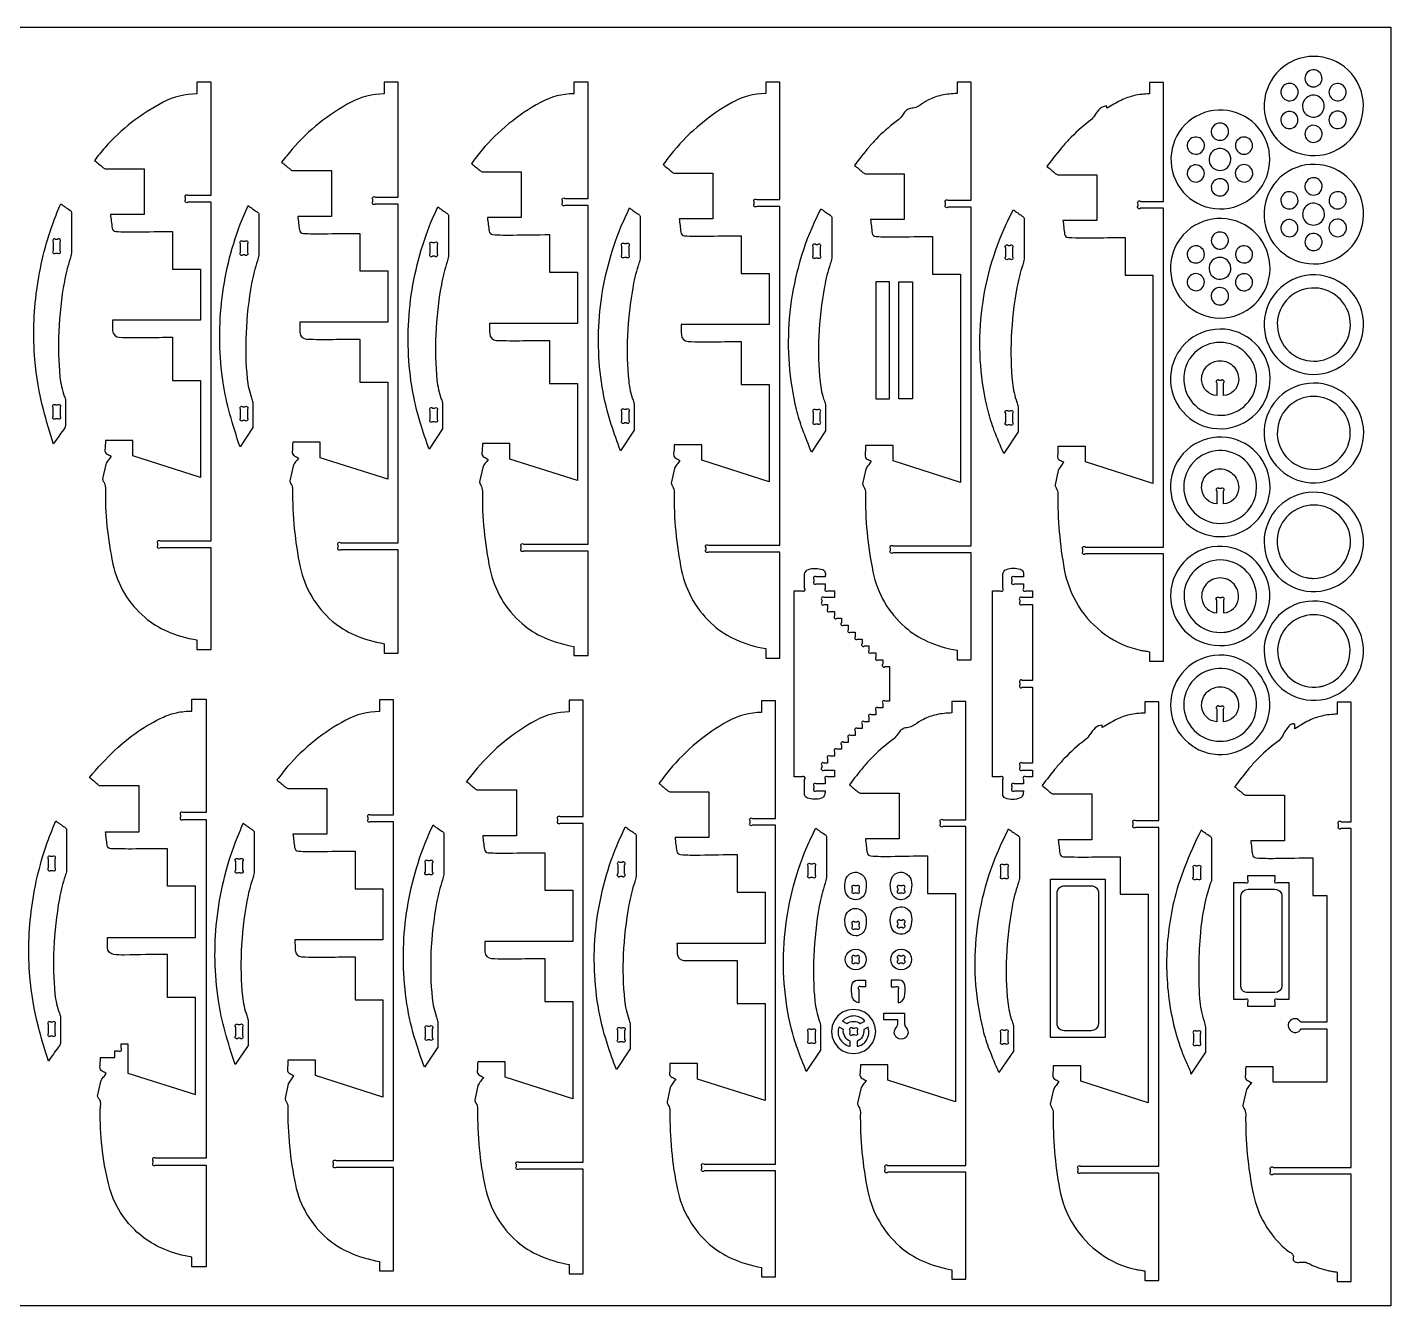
# Model space of a CAD drawing. Extents: x -526 to 703, y -216 to 340.
# Drawn here: x 110 to 703, y -216 to 340 of the extents above; entities that cross this region are included whole.
import ezdxf

# ---------------------------------------------------------------- set-up
doc = ezdxf.new("R2010")
doc.units = 0
doc.header["$MEASUREMENT"] = 0
doc.layers.get('0').update_dxf_attribs({"linetype": 'CONTINUOUS'})
doc.layers.add('LAYER_1', color=18, linetype='CONTINUOUS')

msp = doc.modelspace()

# ---------------------------------------------------------------- linework, layer by layer
msp.add_lwpolyline([(703.14, 339.87), (703.14, -216.39), (-526.13, -216.39), (-526.13, 339.87)], close=True)
at = {"layer": 'LAYER_1'}
for points in [[(658.45, 324.06, 0.988009), (680.42, 286.91, 0.987952), (659.36, 324.58, 0.00606), (658.9, 324.33, 0.006032)], [(668.79, 314.01, 0.951083), (670.64, 321.21, 0.952097), (668.09, 314.23, 0.024539), (668.44, 314.11, 0.025072)], [(183.77, 73.28), (183.77, 69.13), (189.9, 69.13), (189.9, 113.35), (167.87, 113.35, -1), (166.8, 114.41), (166.8, 115.28, -1), (167.87, 116.35), (189.9, 116.35), (189.9, 263.75), (179.87, 263.75, -1), (178.8, 264.82), (178.8, 265.69, -1), (179.87, 266.75), (189.9, 266.75), (189.9, 315.99), (183.77, 315.99), (183.77, 310.87, 0.120914), (169.08, 307.26, 0.090688), (143.68, 287.46, 0.01458), (141.38, 284.72, -0.00486), (139.14, 281.94, -0.016502), (142.81, 278.9, 0.09933), (143.84, 278.3), (160.81, 278.3), (160.81, 258.39), (146.14, 258.39, 0.001901), (146.86, 252.51, 0.360444), (148.47, 251, 0.020886), (157.11, 250.82, -0.005414), (173.14, 251), (173.14, 234.65), (185.3, 234.65), (185.3, 212.37), (147, 212.37, 0.008503), (147.1, 207.86, 0.393252), (150, 204.98, 0.012272), (161.57, 204.88, -0.004091), (173.14, 204.98), (173.14, 186.23), (185.3, 186.23), (185.3, 143.98), (155.92, 153.36), (155.92, 160.09), (143.94, 160.09, -0.024568), (143.74, 155.92, 0.148453), (143.94, 154.9, 0.167335), (144.72, 154.18, -0.043011), (146.44, 153.23, -0.023258), (145.18, 151.52, 0.069876), (144.08, 149.7), (142.7, 143.38, 0.112299), (143.19, 142.06, -0.149806), (143.93, 139.53, 0.056062), (147.2, 106.33, 0.166377), (161.19, 83.01, 0.07368), (170.81, 77.05, 0.061659)], [(265.24, 71.67), (265.24, 67.52), (271.37, 67.52), (271.37, 112.55), (246.34, 112.55, -1), (245.28, 113.61), (245.28, 114.48, -1), (246.34, 115.55), (271.37, 115.55), (271.37, 262.95), (261.34, 262.95, -1), (260.28, 264.02), (260.28, 264.89, -1), (261.34, 265.95), (271.37, 265.95), (271.37, 315.99), (265.24, 315.99), (265.24, 310.87, 0.123894), (250.62, 307.19, 0.091131), (225.16, 286.81, 0.014529), (222.86, 284, -0.004843), (220.61, 281.14, -0.016502), (224.28, 278.1, 0.09933), (225.31, 277.5), (242.28, 277.5), (242.28, 257.59), (227.62, 257.59, 0.001901), (228.33, 251.71, 0.360444), (229.95, 250.19, 0.020886), (238.58, 250.02, -0.005414), (254.62, 250.19), (254.62, 233.85), (266.77, 233.85), (266.77, 211.57), (228.47, 211.57, 0.008503), (228.57, 207.05, 0.393252), (231.47, 204.17, 0.012272), (243.05, 204.08, -0.004091), (254.62, 204.17), (254.62, 185.43), (266.77, 185.43), (266.77, 143.18), (237.4, 152.56), (237.4, 159.29), (225.42, 159.29, -0.024568), (225.21, 155.12, 0.148453), (225.42, 154.09, 0.167335), (226.19, 153.37, -0.043011), (227.91, 152.43, -0.023258), (226.65, 150.72, 0.069876), (225.56, 148.9), (224.17, 142.58, 0.111597), (224.67, 141.25, -0.149055), (225.4, 138.71, 0.055297), (228.67, 105.08, 0.165637), (242.66, 81.52, 0.074052), (252.3, 75.49, 0.062267)], [(347.79, 70.48), (347.79, 66.47), (353.92, 66.47), (353.92, 111.99), (325.89, 111.99, -1), (324.83, 113.05), (324.83, 113.92, -1), (325.89, 114.99), (353.92, 114.99), (353.92, 262.39), (343.89, 262.39, -1), (342.83, 263.46), (342.83, 264.33, -1), (343.89, 265.39), (353.92, 265.39), (353.92, 316.03), (347.79, 316.03), (347.79, 310.91, 0.126119), (333.22, 307.18, 0.091419), (307.71, 286.37, 0.014484), (305.41, 283.5, -0.004828), (303.16, 280.58, -0.016502), (306.83, 277.54, 0.09933), (307.86, 276.94), (324.83, 276.94), (324.83, 257.03), (310.16, 257.03, 0.001901), (310.88, 251.15, 0.360444), (312.5, 249.64, 0.020886), (321.13, 249.46, -0.005414), (337.17, 249.64), (337.17, 233.29), (349.32, 233.29), (349.32, 211.01), (311.02, 211.01, 0.008503), (311.12, 206.5, 0.393252), (314.02, 203.62, 0.012272), (325.59, 203.52, -0.004091), (337.17, 203.62), (337.17, 184.87), (349.32, 184.87), (349.32, 142.62), (319.94, 152), (319.94, 158.73), (307.96, 158.73, -0.024568), (307.76, 154.56, 0.148453), (307.96, 153.54, 0.167335), (308.74, 152.82, -0.043011), (310.46, 151.87, -0.023258), (309.2, 150.16, 0.069876), (308.11, 148.34), (306.72, 142.03, 0.111047), (307.22, 140.69, -0.148469), (307.95, 138.14, 0.054707), (311.22, 104.17, 0.165051), (325.21, 80.42, 0.074339), (334.86, 74.33, 0.062744)], [(431.2, 69.55), (431.2, 65.4), (437.33, 65.4), (437.33, 111.49), (406.3, 111.49, -1), (405.24, 112.55), (405.24, 113.42, -1), (406.3, 114.49), (437.33, 114.49), (437.33, 261.9), (427.3, 261.9, -1), (426.24, 262.96), (426.24, 263.83, -1), (427.3, 264.9), (437.33, 264.9), (437.33, 315.99), (431.2, 315.99), (431.2, 310.98, 0.128191), (416.68, 307.19, 0.091656), (391.12, 285.98, 0.014439), (388.82, 283.05, -0.004813), (386.57, 280.09, -0.016502), (390.24, 277.04, 0.09933), (391.27, 276.44), (408.24, 276.44), (408.24, 256.54), (393.58, 256.54, 0.001901), (394.29, 250.66, 0.360444), (395.91, 249.14, 0.020886), (404.54, 248.96, -0.005414), (420.58, 249.14), (420.58, 232.79), (432.74, 232.79), (432.74, 210.52), (394.43, 210.52, 0.008503), (394.53, 206, 0.393252), (397.43, 203.12, 0.012272), (409.01, 203.02, -0.004091), (420.58, 203.12), (420.58, 184.37), (432.74, 184.37), (432.74, 142.13), (403.36, 151.5), (403.36, 158.23), (391.38, 158.23, -0.024568), (391.17, 154.07, 0.148453), (391.38, 153.04, 0.167335), (392.15, 152.32, -0.043011), (393.87, 151.37, -0.023258), (392.61, 149.66, 0.069876), (391.52, 147.85), (390.13, 141.53, 0.110668), (390.63, 140.18, -0.148065), (391.36, 137.63, 0.054306), (394.63, 103.43, 0.164645), (408.62, 79.55, 0.074533), (418.28, 73.42, 0.063073)], [(514.46, 68.78), (514.46, 64.63), (520.59, 64.63), (520.59, 111.17), (486.56, 111.17, -1), (485.5, 112.24), (485.5, 113.11, -1), (486.56, 114.17), (520.59, 114.17), (520.59, 261.58), (510.56, 261.58, -1), (509.5, 262.64), (509.5, 263.51, -1), (510.56, 264.58), (520.59, 264.58), (520.59, 315.99), (514.46, 315.99), (514.46, 311.01, 0.055186), (507.74, 310.27, 0.062108), (502.08, 308.24, 0.040613), (498.2, 305.86, -0.093941), (495.99, 304.81, -0.04904), (494.81, 304.62, 0.136038), (492.71, 303.9, 0.102185), (491.32, 302.45, -0.031844), (490.14, 300.81, -0.063453), (488.03, 298.83, 0.043886), (479.3, 291.25, 0.019557), (476.05, 287.61, 0.009538), (469.84, 279.77, -0.016502), (473.5, 276.73, 0.09933), (474.53, 276.12), (491.51, 276.12), (491.51, 256.22), (476.84, 256.22, 0.001901), (477.55, 250.34, 0.360444), (479.17, 248.82, 0.020886), (487.8, 248.65, -0.005414), (503.84, 248.82), (503.84, 232.47), (516, 232.47), (516, 141.81), (486.62, 151.18), (486.62, 157.91), (474.64, 157.91, -0.024568), (474.43, 153.75, 0.148453), (474.64, 152.72, 0.167335), (475.41, 152, -0.043011), (477.13, 151.06, -0.023258), (475.87, 149.35, 0.069876), (474.78, 147.53), (473.39, 141.21, 0.110282), (473.89, 139.87, -0.147653), (474.62, 137.3, 0.053899), (477.89, 102.86, 0.164226), (491.88, 78.85, 0.07473), (501.55, 72.67, 0.063409)], [(598.18, 68.18), (598.18, 64.02), (604.31, 64.02), (604.31, 110.72), (570.28, 110.72, -1), (569.21, 111.79), (569.21, 112.66, -1), (570.28, 113.72), (604.31, 113.72), (604.31, 261.13), (594.28, 261.13, -1), (593.21, 262.19), (593.21, 263.06, -1), (594.28, 264.13), (604.31, 264.13), (604.31, 315.83), (598.18, 315.83), (598.18, 310.87, 0.055709), (591.46, 310.12, 0.062568), (585.8, 308.07, 0.016607), (582.73, 306.37, -0.005535), (579.7, 304.6), (579.7, 305.6, 0.187803), (576.62, 304.4, 0.077073), (574.36, 301.58, -0.099826), (572.31, 299.23, 0.038946), (563.01, 290.91, 0.019538), (559.77, 287.23, 0.009517), (553.55, 279.32, -0.016502), (557.22, 276.28, 0.09933), (558.25, 275.67), (575.22, 275.67), (575.22, 255.77), (560.55, 255.77, 0.001354), (561.25, 249.87, 0.370222), (562.89, 248.37, 0.011951), (575.22, 248.27, -0.003984), (587.56, 248.37), (587.56, 232.02), (599.71, 232.02), (599.71, 141.36), (570.33, 150.73), (570.33, 157.46), (558.35, 157.46, -0.024568), (558.15, 153.3, 0.148453), (558.35, 152.27, 0.167335), (559.13, 151.55, -0.043011), (560.85, 150.61, -0.023258), (559.59, 148.9, 0.069876), (558.5, 147.08), (557.11, 140.76, 0.110147), (557.6, 139.41, -0.14751), (558.34, 136.85, 0.048821), (561.13, 103.89, 0.095133), (567.33, 87.96, 0.097671), (579.02, 75.56, 0.101051), (594.08, 68.86, 0.019106), (596.13, 68.49, -0.006368)], [(657.2, 308.39, 0.950953), (661.31, 314.75, 0.951079), (656.58, 308.84, 0.025074), (656.88, 308.6, 0.02514)], [(681.34, 315.15, 0.95326), (678.39, 308.27, 0.952598), (681.99, 314.83, 0.024277), (681.68, 315.01, 0.023929)], [(665.61, 308.24, 0.770665), (671.46, 301.23, 0.751593), (670.04, 310.31, 0.141818), (667.64, 309.94, 0.129519)], [(648.83, 290.74, 0.927864), (608.2, 277.03, 0.927971), (650.42, 284.53, 0.03736), (649.85, 287.7, 0.037418)], [(657.11, 296.34, 0.952593), (661.3, 302.49, 0.95157), (656.53, 296.78, 0.024816), (656.81, 296.55, 0.024279)], [(678.15, 296.29, 0.975077), (682.12, 302.78, 0.97506), (677.83, 296.5, 0.012628), (677.99, 296.39, 0.012619)], [(626.73, 291.32, 0.976251), (631.08, 297.45, 0.976386), (626.44, 291.53, 0.011948), (626.58, 291.42, 0.012017)], [(668.09, 290.04, 0.952097), (671.32, 296.76, 0.952996), (667.45, 290.38, 0.024067), (667.77, 290.19, 0.024539)], [(616.15, 285.34, 0.975058), (620.68, 291.3, 0.975249), (615.85, 285.57, 0.012531), (616, 285.45, 0.012628)], [(637.34, 285.18, 0.976042), (641.39, 291.45, 0.975782), (637.04, 285.39, 0.012257), (637.18, 285.28, 0.012124)], [(626.17, 278.39, 0.976252), (631.69, 286.15, 0.976388), (625.8, 278.66, 0.011947), (625.98, 278.52, 0.012016)], [(616.38, 273.08, 0.976043), (620.43, 279.35, 0.975784), (616.08, 273.29, 0.012256), (616.23, 273.18, 0.012124)], [(637.42, 273.03, 0.975077), (641.39, 279.52, 0.97506), (637.1, 273.24, 0.012628), (637.26, 273.13, 0.012619)], [(657.58, 240.63, 0.988058), (682.25, 276.22, 0.988098), (656.73, 241.23, 0.005987), (657.15, 240.93, 0.006007)], [(626.73, 267.12, 0.976253), (631.08, 273.25, 0.976387), (626.44, 267.34, 0.011947), (626.58, 267.22, 0.012016)], [(667.45, 267.53, 0.976251), (671.81, 273.66, 0.976386), (667.17, 267.75, 0.011948), (667.31, 267.63, 0.012017)], [(659.69, 260.89, 0.953254), (658.81, 268.32, 0.952591), (658.97, 260.84, 0.02428), (659.33, 260.85, 0.023933)], [(678.71, 261.08, 0.953252), (681.67, 267.96, 0.952591), (678.07, 261.39, 0.02428), (678.38, 261.22, 0.023933)], [(121.3, 158.51, -0.013239), (116.96, 173.5, -0.043697), (113.25, 195.34, -0.053791), (114.06, 225.58, -0.053644), (121.31, 255.04, -0.011454), (122.88, 259.09, 0.003818), (124.52, 263.11, 0.022773), (128.42, 260.36, -0.137471), (129.22, 259.47), (129.22, 241.59, -0.040609), (128.61, 239.11, 0.035851), (126.08, 229.21, 0.033236), (123.63, 207.51, 0.03671), (124.18, 187.74, 0.061524), (126.07, 179.43, -0.045424), (126.61, 177.37), (126.61, 166.46, -0.088476), (125.74, 164.75, 0.014709)], [(202.51, 157.31, -0.013442), (198.09, 171.57, -0.031361), (195.18, 185.2, -0.063908), (194.48, 220.04, -0.063498), (202.62, 254.16, -0.011797), (204.28, 258.25, 0.003932), (206, 262.31, 0.022773), (209.9, 259.56, -0.137471), (210.7, 258.66), (210.7, 240.79, -0.040609), (210.09, 238.3, 0.035851), (207.55, 228.41, 0.033236), (205.11, 206.71, 0.03671), (205.65, 186.93, 0.061524), (207.54, 178.63, -0.045424), (208.08, 176.57), (208.08, 165.66)], [(284.79, 156.34, -0.011516), (281.01, 167.5, -0.0375), (277.21, 183.87, -0.06631), (276.47, 219.03, -0.065612), (285.01, 253.52, -0.012128), (286.74, 257.65, 0.004042), (288.55, 261.75, 0.022773), (292.45, 259, -0.137471), (293.24, 258.11), (293.24, 240.23, -0.040609), (292.63, 237.75, 0.035851), (290.1, 227.85, 0.033236), (287.66, 206.15, 0.03671), (288.2, 186.38, 0.061524), (290.09, 178.07, -0.045424), (290.63, 176.01), (290.63, 165.1)], [(368.03, 155.6, -0.010872), (364.03, 167.07, -0.038507), (360.08, 183.37, -0.069407), (359.32, 218.48, -0.068298), (368.25, 253.02, -0.012539), (370.07, 257.15, 0.004179), (371.96, 261.25, 0.022773), (375.86, 258.5, -0.137471), (376.66, 257.61), (376.66, 239.73, -0.040609), (376.05, 237.25, 0.035851), (373.52, 227.35, 0.033236), (371.07, 205.65, 0.03671), (371.61, 185.88, 0.061524), (373.5, 177.57, -0.045424), (374.04, 175.51), (374.04, 164.6)], [(667.29, 254.36, 0.76203), (673.63, 260.97, 0.762047), (664.8, 258.54, 0.135044), (665.47, 256.11, 0.135054)], [(451.13, 155.04, -0.010271), (447.23, 165.01, -0.02917), (444.65, 173.52, -0.080322), (441.63, 213.3, -0.079073), (451.36, 252.63, -0.01281), (453.26, 256.8, 0.00427), (455.22, 260.94, 0.022773), (459.12, 258.19, -0.137471), (459.92, 257.29), (459.92, 239.41, -0.040609), (459.31, 236.93, 0.035851), (456.78, 227.04, 0.033236), (454.33, 205.33, 0.03671), (454.87, 185.56, 0.061524), (456.76, 177.26, -0.045424), (457.3, 175.2), (457.3, 164.29)], [(534.76, 154.45, -0.011294), (530.68, 164.33, -0.031243), (527.97, 172.91, -0.083122), (524.85, 212.72, -0.081524), (534.93, 252.16, -0.013123), (536.9, 256.34, 0.004374), (538.93, 260.49, 0.022773), (542.83, 257.74, -0.137471), (543.63, 256.84), (543.63, 238.96, -0.040609), (543.02, 236.48, 0.035851), (540.49, 226.59, 0.033236), (538.04, 204.88, 0.03671), (538.59, 185.11, 0.061524), (540.48, 176.81, -0.045424), (541.02, 174.75), (541.02, 163.84)], [(616.85, 217.08, 0.988058), (641.52, 252.67, 0.988098), (616, 217.69, 0.005987), (616.42, 217.38, 0.006007)], [(657.11, 249.3, 0.952593), (661.3, 255.44, 0.95157), (656.53, 249.74, 0.024816), (656.81, 249.5, 0.024279)], [(678.5, 249.07, 0.950904), (681.97, 255.85, 0.950919), (677.83, 249.45, 0.025158), (678.15, 249.24, 0.025166)], [(627.71, 243.51, 0.975507), (630.09, 250.56, 0.975784), (627.36, 243.64, 0.012257), (627.53, 243.57, 0.012399)], [(668.09, 242.99, 0.952097), (671.32, 249.71, 0.952996), (667.45, 243.33, 0.024067), (667.77, 243.14, 0.024539)], [(124.21, 242.65), (124.21, 246.53, 1), (123.15, 247.59), (122.28, 247.59, 1), (121.21, 246.53), (121.21, 242.65, 1), (122.28, 241.59), (123.15, 241.59, 1)], [(202.69, 241.85), (202.69, 245.72, -1), (203.75, 246.79), (204.62, 246.79, -1), (205.69, 245.72), (205.69, 241.85, -1), (204.62, 240.79), (203.75, 240.79, -1)], [(285.23, 241.29), (285.23, 245.17, -1), (286.3, 246.23), (287.17, 246.23, -1), (288.23, 245.17), (288.23, 241.29, -1), (287.17, 240.23), (286.3, 240.23, -1)], [(368.65, 240.79), (368.65, 244.67, -1), (369.71, 245.73), (370.58, 245.73, -1), (371.65, 244.67), (371.65, 240.79, -1), (370.58, 239.73), (369.71, 239.73, -1)], [(451.91, 240.48), (451.91, 244.35, -1), (452.97, 245.42), (453.84, 245.42, -1), (454.91, 244.35), (454.91, 240.48, -1), (453.84, 239.41), (452.97, 239.41, -1)], [(535.62, 240.03), (535.62, 243.9, -1), (536.69, 244.97), (537.56, 244.97, -1), (538.62, 243.9), (538.62, 240.03, -1), (537.56, 238.96), (536.69, 238.96, -1)], [(618.08, 244.78, 0.976251), (618.43, 237.3, 0.976041), (618.44, 244.79, 0.012125), (618.26, 244.79, 0.012017)], [(640.94, 244.41, 0.976254), (637.5, 237.76, 0.976045), (641.26, 244.24, 0.012123), (641.11, 244.33, 0.012015)], [(625.16, 238.01, 0.976389), (632.37, 231.76, 0.976435), (625.46, 238.35, 0.011923), (625.31, 238.19, 0.011947)], [(617.16, 232.5, 0.975244), (619.34, 225.39, 0.975502), (617.52, 232.6, 0.012401), (617.34, 232.56, 0.012533)], [(642.1, 226.45, 0.975245), (636.66, 231.53, 0.975503), (641.84, 226.19, 0.0124), (641.98, 226.32, 0.012532)], [(657.58, 192.56, 0.988058), (682.25, 228.14, 0.988098), (656.74, 193.16, 0.005987), (657.16, 192.85, 0.006007)], [(628.44, 226.62, 0.975054), (629.01, 219.05, 0.975033), (628.82, 226.64, 0.012641), (628.63, 226.64, 0.012631)], [(660.8, 197.31, 0.988058), (678.92, 223.46, 0.988098), (660.17, 197.76, 0.005987), (660.48, 197.53, 0.006007)], [(611.63, 199.83, 0.988098), (646.03, 173.46, 0.988127), (612.27, 200.65, 0.005972), (611.94, 200.24, 0.005987)], [(615.37, 195.13, 0.988009), (642.29, 178.32, 0.988058), (615.78, 195.77, 0.006007), (615.57, 195.45, 0.006032)], [(629.36, 186.23), (628.49, 186.23, 1), (627.43, 185.16), (627.43, 179.58, -0.359653), (620.92, 185.73, -0.450586), (628.93, 194.79, -0.450586), (636.93, 185.73, -0.359653), (630.43, 179.58), (630.43, 185.16, 1)], [(652.35, 176.33, 0.988098), (686.76, 149.96, 0.988127), (653, 177.15, 0.005972), (652.67, 176.74, 0.005987)], [(656.1, 171.63, 0.988009), (683.02, 154.82, 0.988058), (656.51, 172.27, 0.006007), (656.3, 171.95, 0.006032)], [(122.28, 175.55), (123.15, 175.55, -1), (124.21, 174.49), (124.21, 170.61, -1), (123.15, 169.55), (122.28, 169.55, -1), (121.21, 170.61), (121.21, 174.49, -1)], [(205.69, 173.69), (205.69, 169.81, -1), (204.62, 168.75), (203.75, 168.75, -1), (202.69, 169.81), (202.69, 173.69, -1), (203.75, 174.75), (204.62, 174.75, -1)], [(285.23, 169.25), (285.23, 173.13, -1), (286.3, 174.19), (287.17, 174.19, -1), (288.23, 173.13), (288.23, 169.25, -1), (287.17, 168.19), (286.3, 168.19, -1)], [(371.65, 172.63), (371.65, 168.76, -1), (370.58, 167.69), (369.71, 167.69, -1), (368.65, 168.76), (368.65, 172.63, -1), (369.71, 173.7), (370.58, 173.7, -1)], [(454.91, 168.44), (454.91, 172.32, 1), (453.84, 173.38), (452.97, 173.38, 1), (451.91, 172.32), (451.91, 168.44, 1), (452.97, 167.38), (453.84, 167.38, 1)], [(535.62, 167.99), (535.62, 171.87, -1), (536.69, 172.93), (537.56, 172.93, -1), (538.62, 171.87), (538.62, 167.99, -1), (537.56, 166.93), (536.69, 166.93, -1)], [(616.85, 121.96, 0.988058), (641.52, 157.54, 0.988098), (616.01, 122.56, 0.005987), (616.43, 122.26, 0.006007)], [(621.37, 125.92, 0.976041), (637.16, 153.39, 0.97625), (620.07, 126.72, 0.012018), (620.71, 126.3, 0.012125)], [(630.43, 132.53), (630.43, 138.11, 1), (629.36, 139.18), (628.49, 139.18, 1), (627.43, 138.11), (627.43, 132.53, -0.359653), (620.92, 138.69, -0.450586), (628.93, 147.74, -0.450586), (636.93, 138.69, -0.359653)], [(658.46, 97.47, 0.988009), (681.34, 134.14, 0.988058), (657.58, 98.03, 0.006007), (658.02, 97.75, 0.006032)], [(669.66, 100.09, 0.951003), (671.25, 131.9, 0.950547), (666.46, 100.41, 0.025353), (668.04, 100.17, 0.025114)], [(607.45, 94.59, 0.987451), (650.37, 89.69, 0.987494), (607.58, 95.67, 0.006292), (607.51, 95.13, 0.006314)], [(633.64, 77.25, 0.951154), (625.81, 107.76, 0.951092), (630.55, 76.62, 0.025067), (632.11, 76.86, 0.025034)], [(448.14, 6.1), (448.14, 12.64, 1), (447.07, 13.7), (443.64, 13.7), (443.64, 94.7), (447.07, 94.7, 1), (448.14, 95.76), (448.14, 101.77, -0.318505), (449.79, 103.98, -0.166858), (456.01, 103.88, -0.271814), (457.11, 102.55, -0.055395), (457.16, 101.63, 0.018448), (457.14, 100.7), (453.2, 100.7, 1), (452.14, 99.63), (452.14, 98.76, 1), (453.2, 97.7), (457.14, 97.7), (457.14, 95.76, 1), (458.2, 94.7), (461.14, 94.7), (461.14, 91.7), (456.65, 91.7, 1), (455.59, 90.63), (455.59, 89.76, 1), (456.65, 88.7), (458.14, 88.7), (458.14, 86.76, 1), (459.2, 85.7), (461.14, 85.7), (461.14, 83.76, 1), (462.2, 82.7), (464.14, 82.7), (464.14, 80.76, 1), (465.2, 79.7), (467.14, 79.7), (467.14, 77.76, 1), (468.2, 76.7), (470.14, 76.7), (470.14, 74.76, 1), (471.2, 73.7), (473.14, 73.7), (473.14, 71.76, 1), (474.2, 70.7), (476.14, 70.7), (476.14, 68.76, 1), (477.2, 67.7), (479.14, 67.7), (479.14, 65.76, 1), (480.2, 64.7), (482.14, 64.7), (482.14, 62.76, 1), (483.2, 61.7), (485.14, 61.7), (485.14, 46.7), (483.2, 46.7, 1), (482.14, 45.64), (482.14, 43.7), (480.2, 43.7, 1), (479.14, 42.64), (479.14, 40.7), (477.2, 40.7, 1), (476.14, 39.64), (476.14, 37.7), (474.2, 37.7, 1), (473.14, 36.64), (473.14, 34.7), (471.2, 34.7, 1), (470.14, 33.64), (470.14, 31.7), (468.2, 31.7, 1), (467.14, 30.64), (467.14, 28.7), (465.2, 28.7, 1), (464.14, 27.64), (464.14, 25.7), (462.2, 25.7, 1), (461.14, 24.64), (461.14, 22.7), (459.2, 22.7, 1), (458.14, 21.64), (458.14, 19.7), (456.65, 19.7, 1), (455.59, 18.64), (455.59, 17.77, 1), (456.65, 16.7), (461.14, 16.7), (461.14, 13.7), (458.2, 13.7, 1), (457.14, 12.64), (457.14, 10.7), (453.2, 10.7, 1), (452.14, 9.64), (452.14, 8.77, 1), (453.2, 7.7), (457.14, 7.7, -0.058741), (456.91, 6, -0.262403), (455.4, 4.41, -0.151606), (449.41, 4.45, -0.313078)], [(534.33, 6.1), (534.33, 12.64, 1), (533.26, 13.7), (529.83, 13.7), (529.83, 94.7), (533.26, 94.7, 1), (534.33, 95.76), (534.33, 101.77, -0.315468), (535.97, 103.99, -0.159693), (542, 104.02, -0.311948), (543.33, 102.3, -0.019147), (543.34, 101.5, 0.006382), (543.33, 100.7), (539.39, 100.7, 1), (538.33, 99.63), (538.33, 98.76, 1), (539.39, 97.7), (543.33, 97.7), (543.33, 95.76, 1), (544.39, 94.7), (547.33, 94.7), (547.33, 91.7), (542.84, 91.7, 1), (541.78, 90.63), (541.78, 89.76, 1), (542.84, 88.7), (547.33, 88.7), (547.33, 55.7), (542.84, 55.7, 1), (541.78, 54.64), (541.78, 53.76, 1), (542.84, 52.7), (547.33, 52.7), (547.33, 19.7), (542.84, 19.7, 1), (541.78, 18.64), (541.78, 17.77, 1), (542.84, 16.7), (547.33, 16.7), (547.33, 13.7), (544.39, 13.7, 1), (543.33, 12.64), (543.33, 10.7), (539.39, 10.7, 1), (538.33, 9.64), (538.33, 8.77, 1), (539.39, 7.7), (543.33, 7.7, -0.076057), (543.03, 5.75, -0.22246), (541.92, 4.54, -0.195575), (535.47, 4.5, -0.292641)], [(627.43, 85.05), (627.43, 90.64, -1), (628.49, 91.7), (629.36, 91.7, -1), (630.43, 90.64), (630.43, 85.05, 0.358569), (636.92, 91.22, 0.450586), (628.93, 100.26, 0.450586), (620.92, 91.21, 0.359653)], [(658.46, 50.14, 0.988009), (681.34, 86.8, 0.988058), (657.58, 50.7, 0.006007), (658.02, 50.41, 0.006032)], [(673.62, 53.25, 0.975264), (666.54, 83.94, 0.975245), (672.07, 52.93, 0.012533), (672.85, 53.07, 0.012523)], [(617.73, 26.59, 0.988009), (640.62, 63.25, 0.988058), (616.85, 27.15, 0.006007), (617.29, 26.86, 0.006032)], [(621.37, 31.12, 0.976041), (637.16, 58.58, 0.97625), (620.07, 31.91, 0.012018), (620.71, 31.49, 0.012125)], [(181.61, -199.41), (181.61, -195.26, -0.056886), (169.75, -191.93, -0.127756), (153.21, -179.56, -0.110695), (145.24, -163.24, -0.061941), (141.7, -131.24, -0.033287), (141.86, -129.37, 0.097482), (141.77, -127.5, 0.135264), (141.12, -126.34, -0.162894), (140.53, -125.15), (141.92, -118.83, -0.069876), (143.02, -117.01, 0.023258), (144.27, -115.3, 0.043011), (142.56, -114.36, -0.167335), (141.78, -113.64, -0.148453), (141.57, -112.61, 0.024568), (141.78, -108.45), (148.01, -108.45), (148.01, -105.45), (149.69, -105.45, 1), (150.76, -104.38), (150.76, -102.45), (153.76, -102.45), (153.76, -115.18), (183.14, -124.55), (183.14, -82.3), (170.98, -82.3), (170.98, -63.56, 0.006), (152.15, -63.79, -0.038744), (147.44, -63.53, -0.373498), (144.86, -60.61, -0.002521), (144.83, -56.16), (183.14, -56.16), (183.14, -33.89), (170.98, -33.89), (170.98, -17.54, 0.003984), (158.65, -17.64, -0.011951), (146.31, -17.54, -0.370222), (144.68, -16.04, -0.001354), (143.98, -10.14), (158.65, -10.14), (158.65, 9.76), (141.67, 9.76, -0.09933), (140.64, 10.36, 0.016502), (136.98, 13.41, -0.0307), (148.11, 25.36, -0.080375), (169.23, 39.76, -0.058507), (174.86, 41.64, -0.051201), (181.61, 42.33), (181.61, 47.46), (187.73, 47.46), (187.73, -1.78), (177.7, -1.78, 1), (176.64, -2.85), (176.64, -3.72, 1), (177.7, -4.78), (187.73, -4.78), (187.73, -152.19), (165.7, -152.19, 1), (164.64, -153.25), (164.64, -154.12, 1), (165.7, -155.19), (187.73, -155.19), (187.73, -199.41)], [(630.43, 37.72), (630.43, 43.3, 1), (629.36, 44.37), (628.49, 44.37, 1), (627.43, 43.3), (627.43, 37.72, -0.359653), (620.92, 43.88, -0.450586), (628.93, 52.93, -0.450586), (636.92, 43.89, -0.358569)], [(263.17, -197.11), (263.17, -201.26), (269.3, -201.26), (269.3, -156.24), (244.27, -156.24, -1), (243.21, -155.17), (243.21, -154.3, -1), (244.27, -153.24), (269.3, -153.24), (269.3, -5.83), (259.27, -5.83, -1), (258.21, -4.77), (258.21, -3.89, -1), (259.27, -2.83), (269.3, -2.83), (269.3, 47.21), (263.17, 47.21), (263.17, 42.09, 0.123894), (248.55, 38.41, 0.091131), (223.09, 18.03, 0.014529), (220.79, 15.22, -0.004843), (218.54, 12.36, -0.016502), (222.21, 9.32, 0.09933), (223.24, 8.71), (240.21, 8.71), (240.21, -11.19), (225.54, -11.19, 0.001901), (226.26, -17.07, 0.360444), (227.88, -18.59, 0.020886), (236.51, -18.76, -0.005414), (252.55, -18.59), (252.55, -34.93), (264.7, -34.93), (264.7, -57.21), (226.4, -57.21, 0.008503), (226.5, -61.73, 0.393252), (229.4, -64.61, 0.012272), (240.97, -64.7, -0.004091), (252.55, -64.61), (252.55, -83.35), (264.7, -83.35), (264.7, -125.6), (235.32, -116.23), (235.32, -109.5), (223.35, -109.5, -0.024568), (223.14, -113.66, 0.148453), (223.35, -114.69, 0.167335), (224.12, -115.41, -0.043011), (225.84, -116.35, -0.023258), (224.58, -118.06, 0.069876), (223.49, -119.88), (222.1, -126.2, 0.111597), (222.6, -127.53, -0.149055), (223.33, -130.07, 0.055297), (226.6, -163.7, 0.165637), (240.59, -187.26, 0.074052), (250.23, -193.29, 0.062267)], [(345.72, -198.44), (345.72, -202.46), (351.85, -202.46), (351.85, -156.94), (323.82, -156.94, -1), (322.76, -155.88), (322.76, -155.01, -1), (323.82, -153.94), (351.85, -153.94), (351.85, -6.53), (341.82, -6.53, -1), (340.76, -5.47), (340.76, -4.6, -1), (341.82, -3.53), (351.85, -3.53), (351.85, 47.1), (345.72, 47.1), (345.72, 41.99, 0.126119), (331.15, 38.25, 0.091419), (305.64, 17.44, 0.014484), (303.34, 14.57, -0.004828), (301.09, 11.66, -0.016502), (304.76, 8.61, 0.09933), (305.79, 8.01), (322.76, 8.01), (322.76, -11.89), (308.09, -11.89, 0.001901), (308.81, -17.77, 0.360444), (310.43, -19.29, 0.020886), (319.06, -19.46, -0.005414), (335.1, -19.29), (335.1, -35.64), (347.25, -35.64), (347.25, -57.91), (308.95, -57.91, 0.008503), (309.05, -62.43, 0.393252), (311.95, -65.31, 0.012272), (323.52, -65.41, -0.004091), (335.1, -65.31), (335.1, -84.06), (347.25, -84.06), (347.25, -126.3), (317.87, -116.93), (317.87, -110.2), (305.9, -110.2, -0.024568), (305.69, -114.36, 0.148453), (305.9, -115.39, 0.167335), (306.67, -116.11, -0.043011), (308.39, -117.06, -0.023258), (307.13, -118.76, 0.069876), (306.04, -120.58), (304.65, -126.9, 0.111047), (305.15, -128.24, -0.148469), (305.88, -130.79, 0.054707), (309.15, -164.76, 0.165051), (323.14, -188.51, 0.074339), (332.79, -194.6, 0.062744)], [(429.39, -199.7), (429.39, -203.85), (435.52, -203.85), (435.52, -157.76), (404.49, -157.76, -1), (403.43, -156.69), (403.43, -155.82, -1), (404.49, -154.76), (435.52, -154.76), (435.52, -7.35), (425.49, -7.35, -1), (424.43, -6.29), (424.43, -5.42, -1), (425.49, -4.35), (435.52, -4.35), (435.52, 46.75), (429.39, 46.75), (429.39, 41.73, 0.128191), (414.87, 37.95, 0.091656), (389.31, 16.73, 0.014439), (387.01, 13.81, -0.004813), (384.77, 10.84, -0.016502), (388.43, 7.79, 0.09933), (389.46, 7.19), (406.44, 7.19), (406.44, -12.71), (391.77, -12.71, 0.001901), (392.48, -18.59, 0.360444), (394.1, -20.11, 0.020886), (402.73, -20.28, -0.005414), (418.77, -20.11), (418.77, -36.46), (430.93, -36.46), (430.93, -58.73), (392.62, -58.73, 0.008503), (392.72, -63.25, 0.393252), (395.62, -66.13, 0.012272), (407.2, -66.22, -0.004091), (418.77, -66.13), (418.77, -84.87), (430.93, -84.87), (430.93, -127.12), (401.55, -117.75), (401.55, -111.02), (389.57, -111.02, -0.024568), (389.36, -115.18, 0.148453), (389.57, -116.21, 0.167335), (390.34, -116.93, -0.043011), (392.06, -117.87, -0.023258), (390.8, -119.58, 0.069876), (389.71, -121.4), (388.32, -127.72, 0.110668), (388.82, -129.06, -0.148065), (389.55, -131.62, 0.054306), (392.82, -165.82, 0.164645), (406.81, -189.7, 0.074533), (416.47, -195.83, 0.063073)], [(512.22, -200.72), (512.22, -204.87), (518.35, -204.87), (518.35, -158.33), (484.32, -158.33, -1), (483.26, -157.27), (483.26, -156.4, -1), (484.32, -155.33), (518.35, -155.33), (518.35, -7.93), (508.32, -7.93, -1), (507.26, -6.86), (507.26, -5.99, -1), (508.32, -4.93), (518.35, -4.93), (518.35, 46.49), (512.22, 46.49), (512.22, 41.51, 0.055186), (505.5, 40.76, 0.062108), (499.85, 38.73, 0.040613), (495.96, 36.35, -0.093941), (493.75, 35.3, -0.04904), (492.57, 35.11, 0.136038), (490.47, 34.39, 0.102185), (489.08, 32.94, -0.031844), (487.9, 31.31, -0.063453), (485.79, 29.33, 0.043886), (477.06, 21.74, 0.019557), (473.81, 18.1, 0.009538), (467.6, 10.26, -0.016502), (471.26, 7.22, 0.09933), (472.29, 6.62), (489.27, 6.62), (489.27, -13.29), (474.6, -13.29, 0.001901), (475.31, -19.17, 0.360444), (476.93, -20.68, 0.020886), (485.56, -20.86, -0.005414), (501.6, -20.68), (501.6, -37.03), (513.76, -37.03), (513.76, -127.7), (484.38, -118.32), (484.38, -111.59), (472.4, -111.59, -0.024568), (472.19, -115.76, 0.148453), (472.4, -116.78, 0.167335), (473.17, -117.5, -0.043011), (474.89, -118.45, -0.023258), (473.63, -120.16, 0.069876), (472.54, -121.98), (471.15, -128.29, 0.110282), (471.65, -129.64, -0.147653), (472.39, -132.2, 0.053899), (475.65, -166.65, 0.164226), (489.64, -190.66, 0.07473), (499.31, -196.83, 0.063409)], [(596.11, -201.23), (596.11, -205.39), (602.24, -205.39), (602.24, -158.68), (568.21, -158.68, -1), (567.14, -157.62), (567.14, -156.75, -1), (568.21, -155.68), (602.24, -155.68), (602.24, -8.27), (592.21, -8.27, -1), (591.14, -7.21), (591.14, -6.34, -1), (592.21, -5.27), (602.24, -5.27), (602.24, 46.43), (596.11, 46.43), (596.11, 41.46, 0.055709), (589.39, 40.71, 0.062568), (583.73, 38.66, 0.016607), (580.66, 36.96, -0.005535), (577.64, 35.2), (577.64, 36.2, 0.187803), (574.55, 35, 0.077073), (572.29, 32.17, -0.099826), (570.24, 29.82, 0.038946), (560.94, 21.51, 0.019538), (557.7, 17.83, 0.009517), (551.48, 9.92, -0.016502), (555.15, 6.87, 0.09933), (556.18, 6.27), (573.15, 6.27), (573.15, -13.63), (558.48, -13.63, 0.001354), (559.18, -19.54, 0.370222), (560.82, -21.03, 0.011951), (573.15, -21.13, -0.003984), (585.49, -21.03), (585.49, -37.38), (597.64, -37.38), (597.64, -128.04), (568.26, -118.67), (568.26, -111.94), (556.28, -111.94, -0.024568), (556.08, -116.1, 0.148453), (556.28, -117.13, 0.167335), (557.06, -117.85, -0.043011), (558.78, -118.8, -0.023258), (557.52, -120.51, 0.069876), (556.43, -122.32), (555.04, -128.64, 0.110147), (555.53, -129.99, -0.14751), (556.27, -132.55, 0.048821), (559.06, -165.52, 0.095133), (565.26, -181.44, 0.097671), (576.95, -193.84, 0.101051), (592.01, -200.54, 0.019106), (594.06, -200.91, -0.006368)], [(679.87, -201.74), (679.87, -205.9), (686, -205.9), (686, -159.2), (651.97, -159.2, -1), (650.9, -158.13), (650.9, -157.26, -1), (651.97, -156.2), (686, -156.2), (686, -8.79), (681.52, -8.79, -1), (680.45, -7.73), (680.45, -6.85, -1), (681.52, -5.79), (686, -5.79), (686, 46.19), (679.87, 46.19), (679.87, 40.95, 0.055709), (673.15, 40.2, 0.062568), (667.49, 38.15, 0.016607), (664.42, 36.45, -0.005535), (661.4, 34.68), (661.4, 36.68, -0.049838), (660.66, 36.75, 0.150512), (659.93, 36.68, 0.124327), (658.9, 35.9, 0.036164), (656.42, 32.31, 0.043033), (656.01, 31.46, -0.081), (655.54, 30.65, -0.063602), (653.44, 28.65, 0.043917), (644.7, 20.99, 0.019538), (641.46, 17.32, 0.009517), (635.24, 9.4, -0.016502), (638.91, 6.36, 0.09933), (639.94, 5.75), (656.91, 5.75), (656.91, -14.15), (642.24, -14.15, 0.001901), (642.96, -20.03, 0.360444), (644.58, -21.55, 0.020886), (653.21, -21.72, -0.005414), (669.25, -21.55), (669.25, -37.89), (675.32, -37.89), (675.32, -92.98), (664.11, -92.98, -0.111646), (663.53, -92.51, 0.299689), (660.73, -91.58, 0.493145), (658.91, -95.98, 0.493146), (663.63, -96.6, 0.106759), (663.84, -96.27, -0.190421), (664.11, -95.98), (675.32, -95.98), (675.32, -119.19), (652.02, -119.19), (652.02, -112.46), (640.04, -112.46, -0.024568), (639.84, -116.62, 0.148453), (640.04, -117.65, 0.167335), (640.82, -118.37, -0.043011), (642.54, -119.31, -0.023258), (641.28, -121.02, 0.069876), (640.19, -122.84), (638.8, -129.16, 0.110147), (639.3, -130.5, -0.14751), (640.03, -133.07, 0.053758), (643.29, -167.6, 0.16408), (657.29, -191.66, 0.05944), (659.56, -193.21, -0.160144), (660.6, -194.28, -0.183247), (660.72, -195.54, 0.455203), (662, -197.48, 0.077788), (664, -197.44, -0.104068), (666, -197.5, -0.060217), (667.95, -198.22, 0.065154), (675.77, -201.06, 0.019106), (677.82, -201.43, -0.006368)], [(119.14, -110.02, -0.013239), (114.8, -95.03, -0.043697), (111.09, -73.19, -0.053791), (111.9, -42.95, -0.053644), (119.14, -13.5, -0.011454), (120.72, -9.45, 0.003818), (122.36, -5.42, 0.022773), (126.26, -8.17, -0.137471), (127.06, -9.07), (127.06, -26.95, -0.040609), (126.45, -29.43, 0.035851), (123.92, -39.33, 0.033236), (121.47, -61.03, 0.03671), (122.01, -80.8, 0.061524), (123.9, -89.1, -0.045424), (124.44, -91.16), (124.44, -102.08, -0.088476), (123.57, -103.78, 0.014709)], [(200.44, -111.48, -0.013442), (196.02, -97.21, -0.031361), (193.11, -83.58, -0.063908), (192.41, -48.74, -0.063498), (200.55, -14.62, -0.011797), (202.21, -10.53, 0.003932), (203.93, -6.47, 0.022773), (207.83, -9.22, -0.137471), (208.63, -10.12), (208.63, -28, -0.040609), (208.02, -30.48, 0.035851), (205.48, -40.37, 0.033236), (203.04, -62.08, 0.03671), (203.58, -81.85, 0.061524), (205.47, -90.15, -0.045424), (206.01, -92.21), (206.01, -103.12)], [(282.72, -112.59, -0.011516), (278.94, -101.43, -0.0375), (275.14, -85.05, -0.06631), (274.4, -49.9, -0.065612), (282.94, -15.41, -0.012128), (284.67, -11.28, 0.004042), (286.48, -7.17, 0.022773), (290.38, -9.93, -0.137471), (291.17, -10.82), (291.17, -28.7, -0.040609), (290.57, -31.18, 0.035851), (288.03, -41.08, 0.033236), (285.59, -62.78, 0.03671), (286.13, -82.55, 0.061524), (288.02, -90.85, -0.045424), (288.56, -92.91), (288.56, -103.83)], [(366.23, -113.65, -0.010872), (362.22, -102.18, -0.038507), (358.27, -85.87, -0.069407), (357.51, -50.77, -0.068298), (366.44, -16.23, -0.012539), (368.26, -12.09, 0.004179), (370.15, -7.99, 0.022773), (374.05, -10.74, -0.137471), (374.85, -11.64), (374.85, -29.52, -0.040609), (374.24, -32, 0.035851), (371.71, -41.9, 0.033236), (369.26, -63.6, 0.03671), (369.8, -83.37, 0.061524), (371.69, -91.67, -0.045424), (372.23, -93.73), (372.23, -104.64)], [(448.89, -114.47, -0.010271), (444.99, -104.49, -0.02917), (442.41, -95.99, -0.080322), (439.39, -56.21, -0.079073), (449.12, -16.88, -0.01281), (451.02, -12.71, 0.00427), (452.98, -8.57, 0.022773), (456.88, -11.32, -0.137471), (457.68, -12.21), (457.68, -30.09, -0.040609), (457.07, -32.57, 0.035851), (454.54, -42.47, 0.033236), (452.09, -64.17, 0.03671), (452.63, -83.94, 0.061524), (454.52, -92.25, -0.045424), (455.06, -94.31), (455.06, -105.22)], [(532.69, -114.95, -0.011294), (528.61, -105.07, -0.031243), (525.9, -96.5, -0.083122), (522.78, -56.68, -0.081524), (532.86, -17.24, -0.013123), (534.83, -13.06, 0.004374), (536.87, -8.92, 0.022773), (540.76, -11.67, -0.137471), (541.56, -12.56), (541.56, -30.44, -0.040609), (540.95, -32.92, 0.035851), (538.42, -42.82, 0.033236), (535.97, -64.52, 0.03671), (536.52, -84.29, 0.061524), (538.41, -92.6, -0.045424), (538.95, -94.66), (538.95, -105.57)], [(616.37, -115.58), (622.71, -106.08), (622.71, -95.17, 0.040603), (622.09, -92.71, -0.066272), (620.12, -82.76, -0.037569), (620.48, -54.02, -0.052115), (624.43, -33.66, -0.028888), (624.92, -32.32, 0.062959), (625.32, -30.96), (625.32, -13.08, 0.137471), (624.53, -12.18, -0.022773), (620.63, -9.43, 0.022058), (613.39, -25.77, 0.061061), (606.63, -52.21, 0.05736), (606.25, -79.57, 0.060338), (611.95, -104.96, 0.019759), (614.09, -110.3, -0.006586)], [(120.98, -20.94), (120.11, -20.94, 1), (119.05, -22.01), (119.05, -25.88, 1), (120.11, -26.95), (120.98, -26.95, 1), (122.05, -25.88), (122.05, -22.01, 1)], [(201.68, -21.99), (202.55, -21.99, -1), (203.62, -23.06), (203.62, -26.93, -1), (202.55, -28), (201.68, -28, -1), (200.62, -26.93), (200.62, -23.06, -1)], [(283.16, -27.64), (283.16, -23.76, -1), (284.23, -22.7), (285.1, -22.7, -1), (286.16, -23.76), (286.16, -27.64, -1), (285.1, -28.7), (284.23, -28.7, -1)], [(369.84, -28.45), (369.84, -24.58, 1), (368.77, -23.51), (367.9, -23.51, 1), (366.84, -24.58), (366.84, -28.45, 1), (367.9, -29.52), (368.77, -29.52, 1)], [(449.67, -29.03), (449.67, -25.15, -1), (450.73, -24.09), (451.6, -24.09, -1), (452.67, -25.15), (452.67, -29.03, -1), (451.6, -30.09), (450.73, -30.09, -1)], [(467.17, -38.43, -0.158121), (465.75, -35.65, -0.105364), (465.99, -31.05, -0.375734), (470.81, -27.82, -0.358437), (474.92, -32.2, -0.074434), (474.57, -36.45, -0.347857), (470.38, -39.76, -0.198912)], [(488.97, -39.61, -0.242064), (486.05, -36.95, -0.156462), (485.76, -31.05, -0.375734), (490.57, -27.82, -0.358437), (494.69, -32.2, -0.074434), (494.33, -36.45, -0.347857), (490.15, -39.76, -0.065543)], [(534.62, -24.44), (535.49, -24.44, -1), (536.55, -25.5), (536.55, -29.38, -1), (535.49, -30.44), (534.62, -30.44, -1), (533.55, -29.38), (533.55, -25.5, -1)], [(618.38, -24.95), (619.25, -24.95, -1), (620.31, -26.02), (620.31, -29.89, -1), (619.25, -30.96), (618.38, -30.96, -1), (617.31, -29.89), (617.31, -26.02, -1)], [(640.94, -86.18), (640.94, -84.25, 1), (639.87, -83.18), (634.94, -83.18), (634.94, -32.19), (639.87, -32.19, 1), (640.94, -31.12), (640.94, -29.19), (652.79, -29.19), (652.79, -31.12, 1), (653.85, -32.19), (658.78, -32.19), (658.78, -83.18), (653.85, -83.18, 1), (652.79, -84.25), (652.79, -86.18)], [(470.82, -33.72), (469.95, -33.72, 1), (468.88, -34.79), (468.88, -35.66, 1), (469.95, -36.72), (470.82, -36.72, 1), (471.88, -35.66), (471.88, -34.79, 1)], [(491.65, -35.66), (491.65, -34.79, 1), (490.58, -33.72), (489.71, -33.72, 1), (488.65, -34.79), (488.65, -35.66, 1), (489.71, -36.72), (490.58, -36.72, 1)], [(558.92, -95.9, -0.086912), (558.34, -95.07, -0.089743), (558.09, -94.13), (558.09, -36.33, -0.178174), (558.92, -34.57, -0.178183), (560.69, -33.75), (573.35, -33.75, -0.177858), (575.12, -34.57, -0.177847), (575.94, -36.34), (575.94, -93.65, -0.412204), (572.8, -96.74), (561.08, -96.73, -0.089745), (559.83, -96.49, -0.10441)], [(639.08, -79.6, -0.121971), (638.27, -78.6, -0.107253), (637.95, -77.18), (637.94, -38.27, -0.412583), (641.09, -35.18), (652.79, -35.18, -0.195775), (654.9, -36.08, -0.195775), (655.83, -38.2), (655.83, -77.11, -0.412174), (652.69, -80.17), (640.94, -80.17, -0.072292), (639.88, -80.01, -0.086912)], [(465.99, -46.75, -0.375734), (470.81, -43.53, -0.358437), (474.92, -47.91, -0.074434), (474.57, -52.15, -0.347857), (470.38, -55.47, -0.283338), (466.65, -53.17, -0.184085)], [(487.88, -54.17, -0.200547), (485.74, -51.37, -0.130054), (485.76, -46.06, -0.375734), (490.57, -42.84, -0.358437), (494.69, -47.22, -0.074434), (494.33, -51.46, -0.347857), (490.15, -54.78, -0.131652)], [(470.82, -49.43), (469.95, -49.43, 1), (468.88, -50.49), (468.88, -51.36, 1), (469.95, -52.43), (470.82, -52.43, 1), (471.88, -51.36), (471.88, -50.49, 1)], [(491.65, -50.67), (491.65, -49.8, 1), (490.58, -48.74), (489.71, -48.74, 1), (488.65, -49.8), (488.65, -50.67, 1), (489.71, -51.74), (490.58, -51.74, 1)], [(471.88, -66.17), (471.88, -65.3, 1), (470.82, -64.23), (469.95, -64.23, 1), (468.88, -65.3), (468.88, -66.17, 1), (469.95, -67.23), (470.82, -67.23, 1)], [(489.71, -67.23), (490.58, -67.23, 1), (491.65, -66.17), (491.65, -65.3, 1), (490.58, -64.23), (489.71, -64.23, 1), (488.65, -65.3), (488.65, -66.17, 1)], [(474.66, -74.68), (474.66, -77.68), (472.72, -77.68, 1), (471.66, -78.74), (471.66, -84.65, -0.31942), (468.84, -82.04, -0.087202), (468.68, -76.89, -0.363622), (471.09, -74.74, -0.00811)], [(485.78, -77.68), (487.72, -77.68, -1), (488.78, -78.74), (488.78, -84.65, 0.31942), (491.6, -82.04, 0.087202), (491.75, -76.89, 0.363622), (489.35, -74.74, 0.00811), (485.78, -74.68)], [(120.98, -92.98), (120.11, -92.98, 1), (119.05, -94.05), (119.05, -97.92, 1), (120.11, -98.98), (120.98, -98.98, 1), (122.05, -97.92), (122.05, -94.05, 1)], [(203.62, -95.09), (203.62, -98.97, -1), (202.55, -100.03), (201.68, -100.03, -1), (200.62, -98.97), (200.62, -95.09, -1), (201.68, -94.03), (202.55, -94.03, -1)], [(284.23, -94.73), (285.1, -94.73, -1), (286.16, -95.8), (286.16, -99.67, -1), (285.1, -100.74), (284.23, -100.74, -1), (283.16, -99.67), (283.16, -95.8, -1)], [(464.62, -92.55), (466.51, -93.65, -0.165101), (469.44, -92.65, -0.165101), (472.38, -93.65), (474.27, -92.55, 0.228333), (469.85, -90.32, 0.203688), (464.75, -92.38, 0.049127), (464.68, -92.46, -0.016364)], [(488.65, -92.06), (482.65, -92.06), (482.65, -89.06), (491.65, -89.06, -0.000937), (491.64, -93.77, 0.19988), (492.27, -95.3, -0.668179), (490.15, -100.42, -0.668179), (488.02, -95.3, 0.196195), (488.64, -93.84, 0.002603)], [(369.84, -96.61), (369.84, -100.49, -1), (368.77, -101.55), (367.9, -101.55, -1), (366.84, -100.49), (366.84, -96.61, -1), (367.9, -95.55), (368.77, -95.55, -1)], [(452.67, -97.19), (452.67, -101.06, -1), (451.6, -102.13), (450.73, -102.13, -1), (449.67, -101.06), (449.67, -97.19, -1), (450.73, -96.13), (451.6, -96.13, -1)], [(467.94, -103.52), (467.94, -101.32, -0.165101), (465.62, -99.28, -0.165101), (465.01, -96.25), (463.12, -95.15, 0.228333), (463.39, -100.1, 0.203688), (467.73, -103.49, 0.049127), (467.83, -103.51, -0.016364)], [(467.94, -97.51), (467.94, -96.64, -1), (469.01, -95.57), (469.88, -95.57, -1), (470.94, -96.64), (470.94, -97.51, -1), (469.88, -98.57), (469.01, -98.57, -1)], [(470.94, -103.52, 0.228333), (475.09, -100.8, 0.203688), (475.86, -95.35, 0.049127), (475.82, -95.25, -0.016364), (475.77, -95.15), (473.88, -96.25, -0.165101), (473.27, -99.28, -0.165101), (470.94, -101.32)], [(536.55, -97.54), (536.55, -101.41, -1), (535.49, -102.48), (534.62, -102.48, -1), (533.55, -101.41), (533.55, -97.54, -1), (534.62, -96.47), (535.49, -96.47, -1)], [(619.25, -96.99), (618.38, -96.99, 1), (617.31, -98.05), (617.31, -101.93, 1), (618.38, -102.99), (619.25, -102.99, 1), (620.31, -101.93), (620.31, -98.05, 1)]]:
    msp.add_lwpolyline(points, format="xyb", close=True, dxfattribs=at)
for points in [[(479.07, 178.16), (485.07, 178.16), (485.07, 229.16), (479.07, 229.16)], [(489.09, 178.16), (489.09, 229.16), (495.1, 229.16), (495.1, 178.16)], [(555.09, -99.73), (555.09, -30.74), (578.93, -30.74), (578.93, -99.73)], [(468.11, -69.66), (467.17, -68.94), (466.45, -68), (466, -66.91), (465.84, -65.73), (466, -64.56), (466.45, -63.46), (467.17, -62.52), (468.11, -61.8), (469.21, -61.35), (470.38, -61.19), (471.56, -61.35), (472.65, -61.8), (473.59, -62.52), (474.31, -63.46), (474.77, -64.56), (474.92, -65.73), (474.77, -66.91), (474.31, -68), (473.59, -68.94), (472.65, -69.66), (471.56, -70.12), (470.38, -70.27), (469.21, -70.12)], [(487.88, -69.66), (486.94, -68.94), (486.21, -68), (485.76, -66.91), (485.61, -65.73), (485.76, -64.56), (486.21, -63.46), (486.94, -62.52), (487.88, -61.8), (488.97, -61.35), (490.15, -61.19), (491.32, -61.35), (492.42, -61.8), (493.36, -62.52), (494.08, -63.46), (494.53, -64.56), (494.69, -65.73), (494.53, -66.91), (494.08, -68), (493.36, -68.94), (492.42, -69.66), (491.32, -70.12), (490.15, -70.27), (488.97, -70.12)], [(462.63, -103.89), (464.63, -105.42), (466.95, -106.38), (469.44, -106.71), (471.94, -106.38), (474.26, -105.42), (476.26, -103.89), (477.79, -101.89), (478.75, -99.57), (479.08, -97.07), (478.75, -94.58), (477.79, -92.25), (476.26, -90.26), (474.26, -88.73), (471.94, -87.76), (469.44, -87.44), (466.95, -87.76), (464.63, -88.73), (462.63, -90.26), (461.1, -92.25), (460.14, -94.58), (459.81, -97.07), (460.14, -99.57), (461.1, -101.89)]]:
    msp.add_lwpolyline(points, close=True, dxfattribs=at)

doc.saveas('drawing.dxf')
